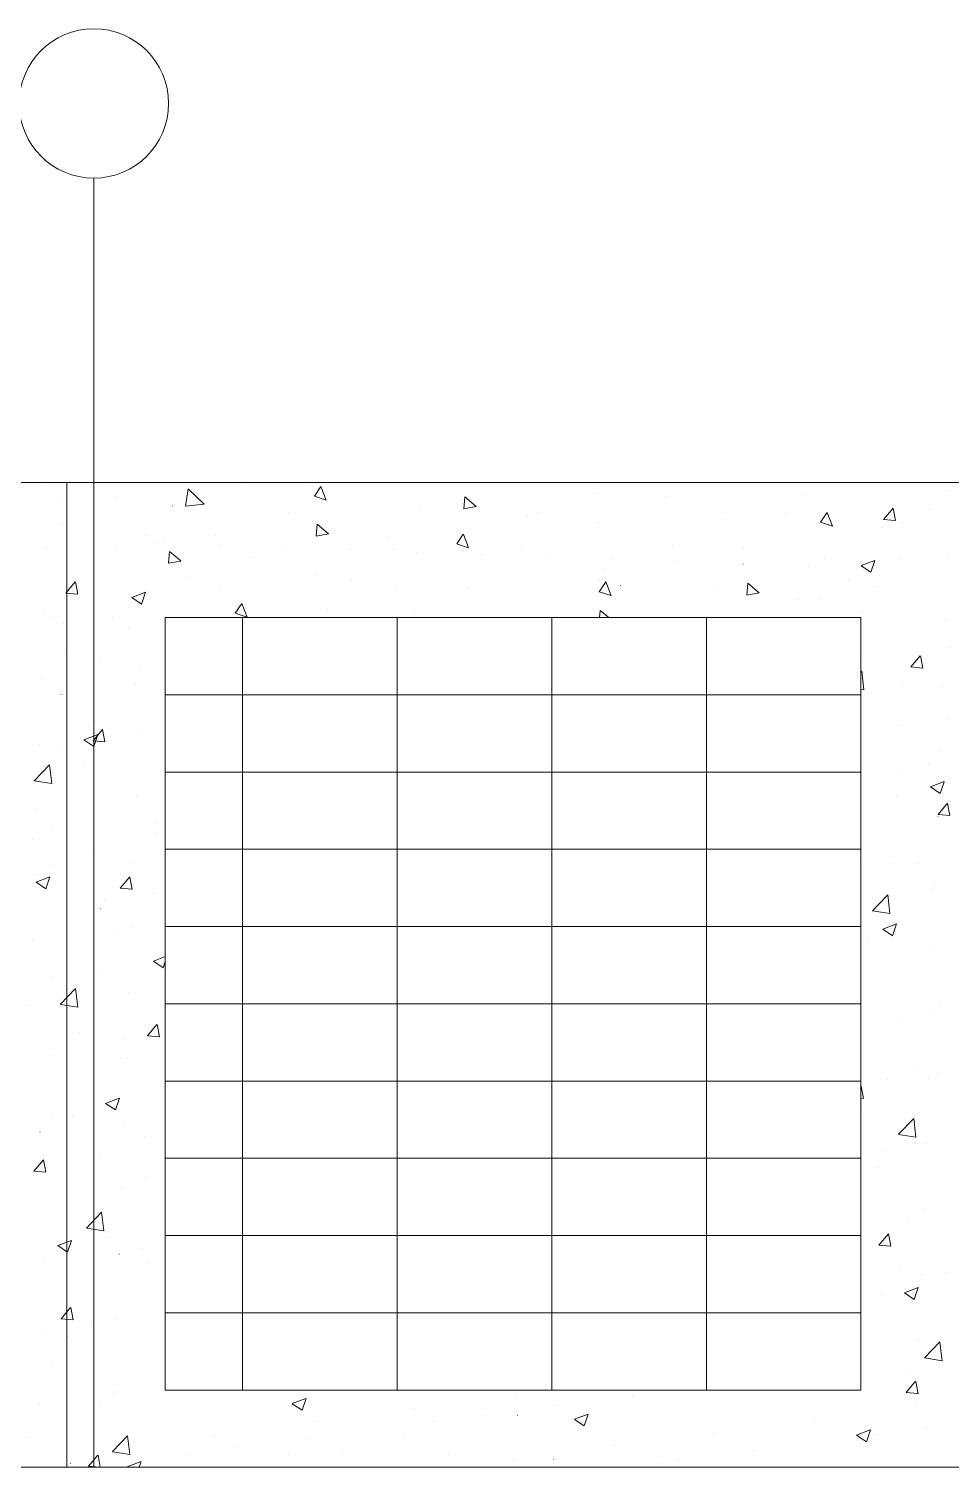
# Model space of a CAD drawing. Header units: centimetres. Extents: x -16179 to 12840, y -10704 to 3856.
# Drawn here: x 10370.1 to 10608.8, y -5198.5 to -4826.1 of the extents above; entities that cross this region are included whole.
import ezdxf

# ---------------------------------------------------------------- set-up
doc = ezdxf.new("R2010")
doc.units = ezdxf.units.CM
doc.header["$MEASUREMENT"] = 0
doc.layers.add('A-ELEV-MBE1_Num_Penna__14_Num_Penna__11_Num_Penna__9_Num_Penna__9_Num_Penna__9_Num_Penna__9_Num_Penna__9_Num_Penna__9_Num_Penna__10_Num_Penna__11', color=7, linetype='Continuous', lineweight=18, true_color=0xd19cc7)
for name, color, linetype, lineweight in [('A-ELEV-MBE1_Num_Penna__7_Num_Penna__7_Num_Penna__7_Num_Penna__7_Num_Penna__7_Num_Penna__7_Num_Penna__7_Num_Penna__7_Num_Penna__7_Num_Penna__7', 7, 'Continuous', 18), ('A-ELEV-PATT_Num_Penna__8_Num_Penna__8_Num_Penna__8_Num_Penna__8_Num_Penna__8_Num_Penna__8_Num_Penna__8_Num_Penna__8_Num_Penna__8_Num_Penna__8', 8, 'Continuous', 18), ('A-SECT-PATT_Num_Penna__8_Num_Penna__8_Num_Penna__8_Num_Penna__8_Num_Penna__8_Num_Penna__8_Num_Penna__8_Num_Penna__8_Num_Penna__8_Num_Penna__8', 8, 'Continuous', 18), ('AA - linee quote_Num_Penna__3_Num_Penna__3_Num_Penna__3_Num_Penna__3_Num_Penna__3_Num_Penna__3_Num_Penna__3_Num_Penna__3_Num_Penna__3_Num_Penna__3', 3, 'Continuous', 18), ('AA - pareti sezionate_Num_Penna__7_Num_Penna__7_Num_Penna__7_Num_Penna__7_Num_Penna__7_Num_Penna__7_Num_Penna__7_Num_Penna__7_Num_Penna__7_Num_Penna__7', 7, 'Continuous', 18), ('AA pareti non sezionate_Num_Penna__2_Num_Penna__2_Num_Penna__2_Num_Penna__2_Num_Penna__2_Num_Penna__2_Num_Penna__2_Num_Penna__2_Num_Penna__2_Num_Penna__2', 2, 'Continuous', 18)]:
    doc.layers.add(name, color=color, linetype=linetype, lineweight=lineweight)

msp = doc.modelspace()

# ---------------------------------------------------------------- linework, layer by layer
at = {"layer": 'A-ELEV-MBE1_Num_Penna__14_Num_Penna__11_Num_Penna__9_Num_Penna__9_Num_Penna__9_Num_Penna__9_Num_Penna__9_Num_Penna__9_Num_Penna__10_Num_Penna__11', "color": 9, "linetype": 'Continuous', "lineweight": 18, "true_color": 0xd19cc7}
msp.add_line((10585.48, -5169.85), (10585.48, -5169.85), dxfattribs=at)
at = {"layer": 'A-ELEV-MBE1_Num_Penna__7_Num_Penna__7_Num_Penna__7_Num_Penna__7_Num_Penna__7_Num_Penna__7_Num_Penna__7_Num_Penna__7_Num_Penna__7_Num_Penna__7', "color": 7, "linetype": 'Continuous', "lineweight": 18}
for p, q in [((10405.42, -5178.5), (10405.42, -4978.5)), ((10585.42, -4978.5), (10405.42, -4978.5)), ((10425.42, -4978.5), (10425.42, -4998.5)), ((10425.42, -5178.5), (10425.42, -4978.5)), ((10465.42, -4978.5), (10465.42, -4998.5)), ((10465.42, -5178.5), (10465.42, -4978.5)), ((10505.42, -4978.5), (10505.42, -4998.5)), ((10505.42, -5178.5), (10505.42, -4978.5)), ((10545.42, -4978.5), (10545.42, -4998.5)), ((10545.42, -5178.5), (10545.42, -4978.5)), ((10585.42, -5178.5), (10585.42, -4978.5)), ((10405.42, -4998.5), (10425.42, -4998.5)), ((10425.42, -4998.5), (10405.42, -4998.5)), ((10585.42, -4998.5), (10405.42, -4998.5)), ((10585.42, -5018.5), (10405.42, -5018.5)), ((10585.42, -5038.5), (10405.42, -5038.5)), ((10585.42, -5058.5), (10405.42, -5058.5)), ((10585.42, -5078.5), (10405.42, -5078.5)), ((10585.42, -5098.5), (10405.42, -5098.5)), ((10585.42, -5118.5), (10405.42, -5118.5)), ((10585.42, -5138.5), (10405.42, -5138.5)), ((10585.42, -5158.5), (10405.42, -5158.5)), ((10585.42, -5178.5), (10405.42, -5178.5))]:
    msp.add_line(p, q, dxfattribs=at)
at = {"layer": 'A-ELEV-PATT_Num_Penna__8_Num_Penna__8_Num_Penna__8_Num_Penna__8_Num_Penna__8_Num_Penna__8_Num_Penna__8_Num_Penna__8_Num_Penna__8_Num_Penna__8', "color": 8, "linetype": 'Continuous', "lineweight": 18}
for p, q in [((10373.74, -4944.18), (10373.75, -4944.18)), ((10375.3, -4943.63), (10375.3, -4943.63)), ((10411.37, -4945.16), (10410.67, -4949.68)), ((10411.38, -4945.15), (10415.51, -4949.11)), ((10424.85, -4943.7), (10424.85, -4943.7)), ((10443.21, -4944.34), (10443.21, -4944.34)), ((10445.7, -4944.55), (10444, -4947.08)), ((10445.72, -4944.54), (10447.08, -4948.1)), ((10608.44, -4945.54), (10608.45, -4945.54)), ((10378.7, -4948.14), (10378.7, -4948.14)), ((10392.63, -4947.23), (10392.64, -4947.23)), ((10410.67, -4949.67), (10415.5, -4949.11)), ((10444, -4947.08), (10447.07, -4948.11)), ((10482.94, -4947.28), (10482.67, -4950.32)), ((10482.94, -4947.28), (10485.86, -4949.73)), ((10516.6, -4946.48), (10516.6, -4946.48)), ((10534.96, -4947.12), (10534.96, -4947.12)), ((10570.41, -4946.69), (10570.42, -4946.69)), ((10407.34, -4949.57), (10407.35, -4949.57)), ((10437.33, -4951.19), (10437.33, -4951.19)), ((10471.38, -4950.22), (10471.39, -4950.22)), ((10482.66, -4950.36), (10485.84, -4949.77)), ((10499.09, -4952.35), (10499.1, -4952.35)), ((10501.66, -4951.34), (10501.66, -4951.34)), ((10550.27, -4952.99), (10550.27, -4952.99)), ((10565.98, -4951.49), (10565.99, -4951.49)), ((10576.67, -4951.31), (10574.97, -4953.84)), ((10576.68, -4951.3), (10578.05, -4954.85)), ((10591.26, -4953.08), (10593.71, -4950.16)), ((10591.27, -4953.09), (10594.3, -4953.35)), ((10594.34, -4953.36), (10593.76, -4950.18)), ((10603.17, -4950.53), (10603.18, -4950.53)), ((10378.77, -4954.14), (10378.78, -4954.14)), ((10444.45, -4957.41), (10447.63, -4956.82)), ((10444.73, -4954.33), (10444.46, -4957.37)), ((10444.73, -4954.33), (10447.65, -4956.78)), ((10482.54, -4956.91), (10480.84, -4959.44)), ((10482.55, -4956.9), (10483.92, -4960.46)), ((10517.48, -4953.81), (10517.49, -4953.81)), ((10574.97, -4953.84), (10578.04, -4954.87)), ((10590.84, -4955.13), (10590.85, -4955.13)), ((10596.15, -4954.01), (10596.16, -4954.01)), ((10374.68, -4960.54), (10374.68, -4960.54)), ((10392.46, -4960), (10392.47, -4960)), ((10400.34, -4957.29), (10400.34, -4957.29)), ((10402.7, -4959.08), (10402.71, -4959.08)), ((10405.18, -4958.32), (10405.18, -4958.32)), ((10418.45, -4957.34), (10418.46, -4957.34)), ((10419.61, -4959.69), (10419.62, -4959.69)), ((10436.52, -4960.31), (10436.53, -4960.31)), ((10444.88, -4957.06), (10444.89, -4957.06)), ((10463.24, -4957.71), (10463.25, -4957.71)), ((10480.84, -4959.44), (10483.91, -4960.47)), ((10497.34, -4960.11), (10497.34, -4960.11)), ((10536.63, -4959.84), (10536.64, -4959.84)), ((10554.99, -4960.49), (10555, -4960.49)), ((10406.23, -4964.46), (10409.42, -4963.87)), ((10406.51, -4961.38), (10406.25, -4964.42)), ((10406.52, -4961.37), (10409.44, -4963.82)), ((10427.38, -4962.94), (10427.38, -4962.94)), ((10453.43, -4960.93), (10453.44, -4960.93)), ((10464.56, -4960.93), (10464.56, -4960.93)), ((10470.35, -4961.55), (10470.35, -4961.55)), ((10487.26, -4962.17), (10487.26, -4962.17)), ((10504.17, -4962.78), (10504.17, -4962.78)), ((10521.08, -4963.4), (10521.08, -4963.4)), ((10537.99, -4964.02), (10537.99, -4964.02)), ((10576.09, -4963.1), (10576.09, -4963.1)), ((10585.44, -4965.06), (10589, -4963.69)), ((10587.99, -4966.78), (10589.02, -4963.71)), ((10595.72, -4963.3), (10595.72, -4963.3)), ((10607.82, -4962.45), (10607.83, -4962.45)), ((10411.63, -4968.05), (10411.64, -4968.05)), ((10444.41, -4967.23), (10444.42, -4967.23)), ((10519.13, -4965.72), (10519.13, -4965.72)), ((10554.9, -4964.64), (10554.91, -4964.64)), ((10571.81, -4965.25), (10571.82, -4965.25)), ((10585.45, -4965.07), (10587.98, -4966.78)), ((10588.72, -4965.87), (10588.73, -4965.87)), ((10379.69, -4972.17), (10382.14, -4969.25)), ((10382.77, -4972.45), (10382.19, -4969.26)), ((10419.55, -4970.59), (10419.56, -4970.59)), ((10453.57, -4968.64), (10453.57, -4968.64)), ((10464.92, -4970.43), (10464.92, -4970.43)), ((10483.28, -4971.07), (10483.28, -4971.07)), ((10483.88, -4970.74), (10483.88, -4970.74)), ((10519.38, -4969.27), (10517.67, -4971.8)), ((10517.67, -4971.8), (10520.74, -4972.83)), ((10517.9, -4968.79), (10517.9, -4968.79)), ((10519.39, -4969.26), (10520.76, -4972.82)), ((10523.16, -4970.22), (10523.17, -4970.22)), ((10548.21, -4970.89), (10548.21, -4970.89)), ((10556.17, -4969.62), (10555.91, -4972.66)), ((10556.18, -4969.62), (10559.1, -4972.07)), ((10582.22, -4968.94), (10582.23, -4968.94)), ((10589.81, -4970.57), (10589.82, -4970.57)), ((10379.7, -4972.17), (10382.73, -4972.44)), ((10396.75, -4973.31), (10400.3, -4971.94)), ((10396.76, -4973.32), (10399.28, -4975.02)), ((10399.29, -4975.02), (10400.32, -4971.95)), ((10399.72, -4974.2), (10399.73, -4974.2)), ((10425.25, -4974.87), (10423.55, -4977.4)), ((10425.26, -4974.86), (10426.63, -4978.42)), ((10555.89, -4972.7), (10559.08, -4972.11)), ((10556.67, -4973.21), (10556.67, -4973.21)), ((10569.26, -4973.81), (10569.27, -4973.81)), ((10575.03, -4973.85), (10575.03, -4973.85)), ((10374.06, -4977.45), (10374.07, -4977.45)), ((10376.6, -4978.45), (10376.6, -4978.45)), ((10391.82, -4978.36), (10391.82, -4978.36)), ((10423.55, -4977.4), (10426.62, -4978.43)), ((10447.41, -4976.3), (10447.42, -4976.3)), ((10470.23, -4977.34), (10470.24, -4977.34)), ((10517.96, -4976.67), (10517.8, -4978.5)), ((10517.97, -4976.67), (10520.16, -4978.5)), ((10585.93, -4976.87), (10585.93, -4976.87)), ((10379.1, -4980.03), (10379.1, -4980.03)), ((10396, -4981.24), (10396.01, -4981.24)), ((10607.21, -4979.36), (10607.21, -4979.36)), ((10608.53, -4986.38), (10608.53, -4986.38)), ((10379.59, -4986.92), (10379.6, -4986.92)), ((10388.77, -4989.6), (10388.78, -4989.6)), ((10585.83, -4989.26), (10585.83, -4989.26)), ((10598.31, -4991.29), (10600.76, -4988.38)), ((10601.39, -4991.58), (10600.81, -4988.39)), ((10399.1, -4991.11), (10399.11, -4991.11)), ((10585.42, -4992.59), (10585.62, -4992.38)), ((10586.19, -4997.22), (10585.63, -4992.39)), ((10598.32, -4991.3), (10601.35, -4991.56)), ((10373.44, -4994.36), (10373.45, -4994.36)), ((10397.69, -4995.86), (10397.7, -4995.86)), ((10585.42, -4997.1), (10586.19, -4997.22)), ((10596.54, -4996.09), (10596.54, -4996.09)), ((10606.59, -4996.27), (10606.59, -4996.27)), ((10378.45, -4998.39), (10378.46, -4998.39)), ((10607.88, -5004.74), (10607.89, -5004.74)), ((10384.38, -5010.14), (10387.94, -5008.78)), ((10385.89, -5007.06), (10385.9, -5007.06)), ((10386.74, -5010.38), (10389.19, -5007.46)), ((10386.93, -5011.86), (10387.96, -5008.79)), ((10389.82, -5010.66), (10389.23, -5007.47)), ((10398.49, -5008.02), (10398.49, -5008.02)), ((10595.17, -5006.42), (10595.17, -5006.42)), ((10372.83, -5011.27), (10372.83, -5011.27)), ((10378.55, -5012.47), (10378.55, -5012.47)), ((10384.4, -5010.16), (10386.92, -5011.86)), ((10386.74, -5010.38), (10389.78, -5010.65)), ((10384.33, -5015.9), (10384.33, -5015.9)), ((10602.84, -5016.23), (10602.84, -5016.23)), ((10605.97, -5013.18), (10605.98, -5013.18)), ((10371.54, -5020.77), (10375.5, -5016.64)), ((10376.06, -5021.48), (10375.5, -5016.65)), ((10596, -5018.33), (10596.01, -5018.33)), ((10371.55, -5020.78), (10376.07, -5021.48)), ((10603.4, -5022.35), (10606.96, -5020.98)), ((10603.42, -5022.36), (10605.94, -5024.07)), ((10605.95, -5024.07), (10606.98, -5021)), ((10397.87, -5024.93), (10397.87, -5024.93)), ((10594.52, -5024.78), (10594.52, -5024.78)), ((10605.36, -5029.51), (10607.81, -5026.59)), ((10608.44, -5029.79), (10607.85, -5026.6)), ((10372.21, -5028.18), (10372.21, -5028.18)), ((10605.35, -5030.09), (10605.36, -5030.09)), ((10605.37, -5029.51), (10608.4, -5029.78)), ((10376, -5033.02), (10376.01, -5033.02)), ((10403.05, -5031.71), (10403.05, -5031.71)), ((10403.12, -5034.17), (10403.12, -5034.17)), ((10370.96, -5035.93), (10370.97, -5035.93)), ((10386.71, -5039.85), (10386.72, -5039.85)), ((10397.25, -5041.84), (10397.25, -5041.84)), ((10585.78, -5041.2), (10585.78, -5041.2)), ((10592.95, -5042.19), (10592.95, -5042.19)), ((10600.39, -5042.28), (10600.4, -5042.28)), ((10371.59, -5045.09), (10371.6, -5045.09)), ((10372.02, -5046.98), (10375.58, -5045.62)), ((10374.57, -5048.7), (10375.6, -5045.63)), ((10376.45, -5042.78), (10376.45, -5042.78)), ((10393.78, -5048.59), (10396.23, -5045.67)), ((10396.87, -5048.87), (10396.28, -5045.69)), ((10372.04, -5046.99), (10374.56, -5048.7)), ((10393.79, -5048.59), (10396.83, -5048.86)), ((10402.4, -5050.07), (10402.4, -5050.07)), ((10603.66, -5049.01), (10603.66, -5049.01)), ((10604.74, -5047), (10604.74, -5047)), ((10389.68, -5051.74), (10389.69, -5051.74)), ((10588.4, -5054.4), (10592.36, -5050.28)), ((10592.92, -5055.11), (10592.36, -5050.29)), ((10388.62, -5053.93), (10388.63, -5053.93)), ((10588.41, -5054.42), (10592.93, -5055.12)), ((10393.01, -5059.99), (10393.02, -5059.99)), ((10396.63, -5058.75), (10396.64, -5058.75)), ((10591.04, -5059.19), (10594.6, -5057.82)), ((10591.06, -5059.2), (10593.58, -5060.9)), ((10593.59, -5060.9), (10594.62, -5057.83)), ((10370.97, -5062), (10370.98, -5062)), ((10587.03, -5062.32), (10587.04, -5062.32)), ((10604.12, -5063.91), (10604.12, -5063.91)), ((10402.35, -5067.43), (10405.42, -5066.25)), ((10402.36, -5067.45), (10404.89, -5069.15)), ((10404.89, -5069.15), (10405.42, -5067.57)), ((10376.32, -5071.78), (10376.32, -5071.78)), ((10389.04, -5070.11), (10389.04, -5070.11)), ((10378.27, -5078.66), (10382.23, -5074.54)), ((10382.79, -5079.37), (10382.23, -5074.55)), ((10396.01, -5075.66), (10396.02, -5075.66)), ((10370.36, -5078.92), (10370.36, -5078.92)), ((10378.28, -5078.67), (10382.8, -5079.38)), ((10378.4, -5076.79), (10378.4, -5076.79)), ((10605.75, -5078.13), (10605.75, -5078.13)), ((10595.85, -5082.66), (10595.86, -5082.66)), ((10603.5, -5080.82), (10603.51, -5080.82)), ((10383.12, -5085.95), (10383.13, -5085.95)), ((10400.83, -5086.8), (10403.28, -5083.88)), ((10400.84, -5086.81), (10403.88, -5087.07)), ((10403.92, -5087.08), (10403.33, -5083.9)), ((10375.67, -5090.14), (10375.68, -5090.14)), ((10394.91, -5087.61), (10394.92, -5087.61)), ((10393.83, -5092.77), (10393.84, -5092.77)), ((10395.4, -5092.57), (10395.4, -5092.57)), ((10592.39, -5098.17), (10592.39, -5098.17)), ((10600.07, -5095.12), (10600.07, -5095.12)), ((10602.88, -5097.74), (10602.89, -5097.74)), ((10605.1, -5096.49), (10605.11, -5096.49)), ((10585.42, -5099.87), (10585.47, -5099.82)), ((10586.1, -5103.02), (10585.51, -5099.84)), ((10389.99, -5104.27), (10393.54, -5102.91)), ((10390, -5104.28), (10392.53, -5105.99)), ((10392.53, -5105.99), (10393.56, -5102.92)), ((10585.42, -5102.96), (10586.06, -5103.01)), ((10585.63, -5105.52), (10585.63, -5105.52)), ((10376.3, -5107.1), (10376.3, -5107.1)), ((10381.55, -5107.65), (10381.55, -5107.65)), ((10394.78, -5109.49), (10394.78, -5109.49)), ((10595.14, -5112.29), (10599.09, -5108.17)), ((10599.66, -5113.01), (10599.1, -5108.18)), ((10373.01, -5111.77), (10373.02, -5111.77)), ((10400.13, -5112.92), (10400.14, -5112.92)), ((10595.15, -5112.31), (10599.66, -5113.01)), ((10591.74, -5116.53), (10591.74, -5116.53)), ((10602.26, -5114.65), (10602.27, -5114.65)), ((10371.45, -5121.82), (10373.89, -5118.91)), ((10374.53, -5122.11), (10373.94, -5118.92)), ((10388.47, -5118.26), (10388.48, -5118.26)), ((10371.45, -5121.83), (10374.49, -5122.1)), ((10400.27, -5123.46), (10400.27, -5123.46)), ((10589.96, -5120.94), (10589.96, -5120.94)), ((10394.16, -5126.4), (10394.17, -5126.4)), ((10601.65, -5131.56), (10601.65, -5131.56)), ((10385.01, -5136.55), (10388.97, -5132.43)), ((10389.53, -5137.27), (10388.97, -5132.44)), ((10597.61, -5134.03), (10597.62, -5134.03)), ((10385.02, -5136.57), (10389.54, -5137.27)), ((10390.24, -5138.88), (10390.24, -5138.88)), ((10590.07, -5140.95), (10592.52, -5138.03)), ((10593.15, -5141.23), (10592.56, -5138.05)), ((10377.63, -5141.11), (10381.18, -5139.74)), ((10377.64, -5141.12), (10380.17, -5142.83)), ((10378.25, -5141.12), (10378.25, -5141.12)), ((10380.17, -5142.83), (10381.2, -5139.76)), ((10399.62, -5141.82), (10399.62, -5141.82)), ((10590.07, -5140.96), (10593.11, -5141.22)), ((10373.83, -5144.55), (10373.84, -5144.55)), ((10386.9, -5143.49), (10386.91, -5143.49)), ((10393.54, -5143.31), (10393.55, -5143.31)), ((10400.95, -5145.7), (10400.96, -5145.7)), ((10595.7, -5146.99), (10595.71, -5146.99)), ((10601.03, -5148.47), (10601.03, -5148.47)), ((10607.18, -5148.04), (10607.19, -5148.04)), ((10590.78, -5153.72), (10590.78, -5153.72)), ((10596.65, -5153.31), (10600.2, -5151.95)), ((10596.66, -5153.33), (10599.18, -5155.03)), ((10599.19, -5155.03), (10600.22, -5151.96)), ((10378.49, -5160.04), (10380.94, -5157.12)), ((10381.58, -5160.32), (10380.99, -5157.13)), ((10378.5, -5160.04), (10381.54, -5160.31)), ((10392.93, -5160.22), (10392.93, -5160.22)), ((10373.54, -5163.53), (10373.54, -5163.53)), ((10380.13, -5164.7), (10380.14, -5164.7)), ((10386.26, -5161.86), (10386.26, -5161.86)), ((10600.41, -5165.38), (10600.42, -5165.38)), ((10601.87, -5170.19), (10605.83, -5166.06)), ((10606.39, -5170.9), (10605.83, -5166.08)), ((10376.15, -5171.43), (10376.15, -5171.43)), ((10601.88, -5170.2), (10606.4, -5170.9)), ((10602.97, -5169.88), (10602.97, -5169.88)), ((10597.08, -5173.86), (10597.08, -5173.86)), ((10597.12, -5179.16), (10599.56, -5176.24)), ((10600.2, -5179.45), (10599.61, -5176.26)), ((10392.13, -5179.36), (10392.14, -5179.36)), ((10392.31, -5177.13), (10392.31, -5177.13)), ((10496.2, -5179.59), (10496.21, -5179.59)), ((10526.23, -5180.02), (10526.23, -5180.02)), ((10597.12, -5179.17), (10600.16, -5179.43)), ((10372.89, -5181.89), (10372.9, -5181.89)), ((10388.32, -5182.59), (10388.33, -5182.59)), ((10438.27, -5182.02), (10441.83, -5180.65)), ((10438.28, -5182.03), (10440.81, -5183.73)), ((10440.82, -5183.73), (10441.85, -5180.66)), ((10469.82, -5183.4), (10469.82, -5183.4)), ((10506.85, -5182.53), (10506.85, -5182.53)), ((10599.79, -5182.29), (10599.8, -5182.29)), ((10444.16, -5186.66), (10444.16, -5186.66)), ((10474.89, -5186.74), (10474.89, -5186.74)), ((10487.61, -5185.07), (10487.61, -5185.07)), ((10496.6, -5185.11), (10496.61, -5185.11)), ((10511.28, -5186.08), (10514.84, -5184.72)), ((10511.29, -5186.1), (10513.82, -5187.8)), ((10513.82, -5187.8), (10514.85, -5184.73)), ((10573.71, -5185.87), (10573.72, -5185.87)), ((10370.24, -5190.66), (10370.25, -5190.66)), ((10391.74, -5194.45), (10395.7, -5190.32)), ((10396.26, -5195.16), (10395.7, -5190.33)), ((10418.08, -5190.23), (10418.08, -5190.23)), ((10442.81, -5190.96), (10442.81, -5190.96)), ((10466.97, -5190.19), (10466.98, -5190.19)), ((10547.33, -5189.68), (10547.33, -5189.68)), ((10584.29, -5190.15), (10587.84, -5188.79)), ((10584.3, -5190.17), (10586.82, -5191.87)), ((10586.83, -5191.87), (10587.86, -5188.8)), ((10589.61, -5189.91), (10589.61, -5189.91)), ((10602.32, -5188.24), (10602.33, -5188.24)), ((10391.69, -5194.04), (10391.7, -5194.04)), ((10391.75, -5194.46), (10396.27, -5195.16)), ((10397.36, -5191.8), (10397.36, -5191.8)), ((10410.85, -5195.17), (10410.86, -5195.17)), ((10423.57, -5193.5), (10423.57, -5193.5)), ((10424.48, -5192.95), (10424.48, -5192.95)), ((10437.35, -5195.28), (10437.35, -5195.28)), ((10451.59, -5194.09), (10451.6, -5194.09)), ((10478.71, -5195.24), (10478.72, -5195.24)), ((10521.67, -5192.93), (10521.67, -5192.93)), ((10557.52, -5194.14), (10557.53, -5194.14)), ((10380.95, -5197.48), (10380.96, -5197.48)), ((10385.54, -5198.25), (10387.99, -5195.33)), ((10385.55, -5198.25), (10388.2, -5198.48)), ((10388.62, -5198.48), (10388.04, -5195.34)), ((10395.59, -5198.4), (10399.15, -5197.03)), ((10395.6, -5198.41), (10395.71, -5198.48)), ((10398.68, -5198.48), (10399.16, -5197.05)), ((10495.58, -5196.51), (10495.59, -5196.51)), ((10505.83, -5196.39), (10505.84, -5196.39)), ((10525.57, -5198.35), (10525.57, -5198.35)), ((10532.95, -5197.53), (10532.95, -5197.53)), ((10538.28, -5196.67), (10538.29, -5196.67))]:
    msp.add_line(p, q, dxfattribs=at)
at = {"layer": 'A-SECT-PATT_Num_Penna__8_Num_Penna__8_Num_Penna__8_Num_Penna__8_Num_Penna__8_Num_Penna__8_Num_Penna__8_Num_Penna__8_Num_Penna__8_Num_Penna__8', "color": 8, "linetype": 'Continuous', "lineweight": 18}
for p, q in [((10379.96, -4943.55), (10379.97, -4943.55)), ((10380.42, -5198.48), (10380.43, -5198.48))]:
    msp.add_line(p, q, dxfattribs=at)
at = {"layer": 'AA - linee quote_Num_Penna__3_Num_Penna__3_Num_Penna__3_Num_Penna__3_Num_Penna__3_Num_Penna__3_Num_Penna__3_Num_Penna__3_Num_Penna__3_Num_Penna__3', "color": 3, "linetype": 'Continuous', "lineweight": 18}
msp.add_line((10386.95, -5198.48), (10386.95, -4864.71), dxfattribs=at)
msp.add_circle((10386.95, -4845.39), 19.33, dxfattribs=at)
at = {"layer": 'AA - pareti sezionate_Num_Penna__7_Num_Penna__7_Num_Penna__7_Num_Penna__7_Num_Penna__7_Num_Penna__7_Num_Penna__7_Num_Penna__7_Num_Penna__7_Num_Penna__7', "color": 7, "linetype": 'Continuous', "lineweight": 18}
msp.add_line((11301.19, -5198.48), (10032.6, -5198.48), dxfattribs=at)
at = {"layer": 'AA pareti non sezionate_Num_Penna__2_Num_Penna__2_Num_Penna__2_Num_Penna__2_Num_Penna__2_Num_Penna__2_Num_Penna__2_Num_Penna__2_Num_Penna__2_Num_Penna__2', "color": 2, "linetype": 'Continuous', "lineweight": 18}
for p, q in [((10077.96, -4943.55), (11293.69, -4943.55)), ((10379.96, -4943.55), (10379.96, -5198.48)), ((10984.96, -5198.48), (10379.96, -5198.48))]:
    msp.add_line(p, q, dxfattribs=at)

doc.saveas('drawing.dxf')
